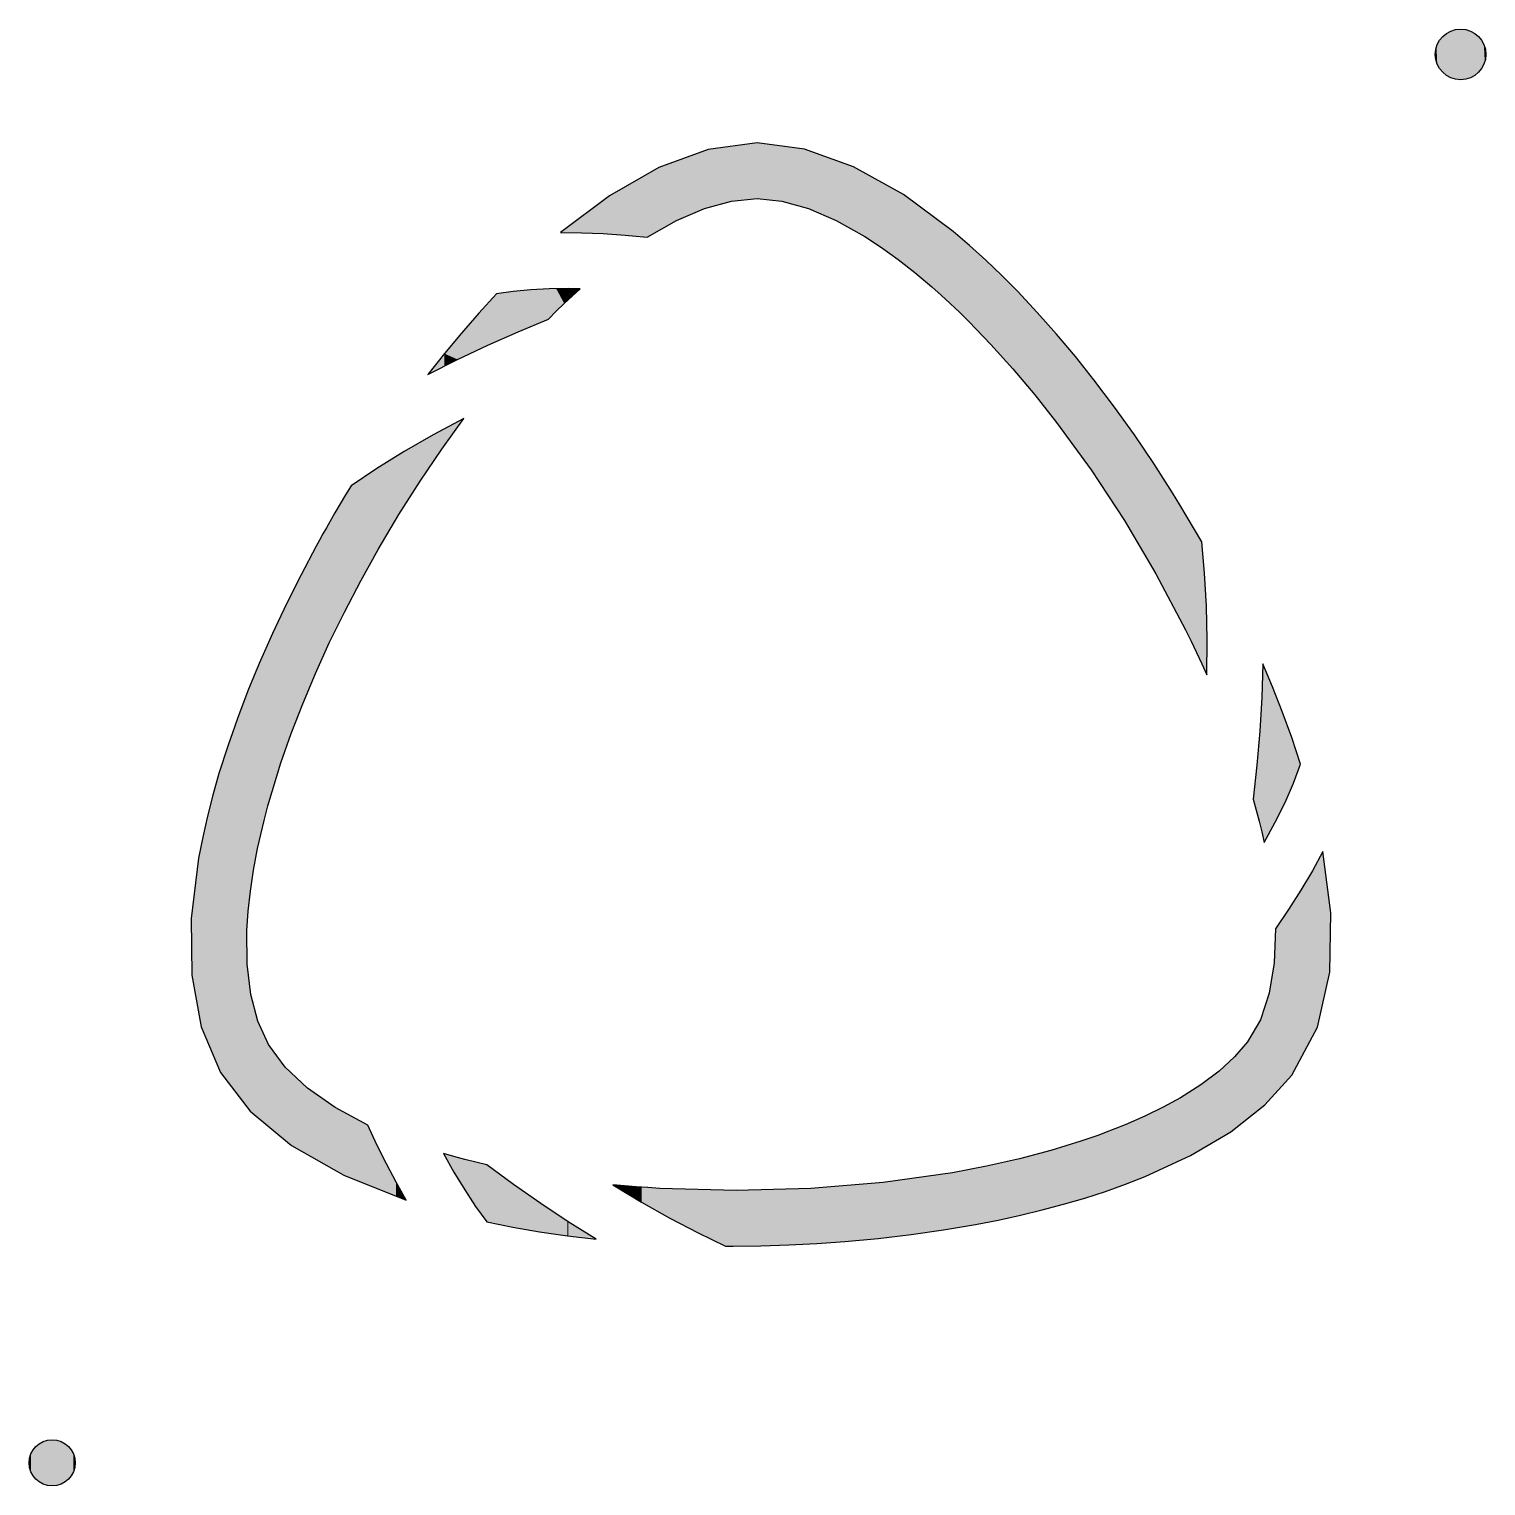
# Model space of a CAD drawing. Extents: x 0 to 45, y -45 to 0.
import ezdxf

# ---------------------------------------------------------------- set-up
doc = ezdxf.new("R2010")
doc.units = 0
doc.layers.add('LAYER_1', color=7, linetype='CONTINUOUS')

# ---------------------------------------------------------------- blocks, each defined once
blk = doc.blocks.new('*U1')
at = {"layer": 'LAYER_1', "color": 7}
for points in [[(38.11, -24.944), (38.077, -20.643), (38.11, -19.609)], [(38.11, -24.944), (38.11, -19.609), (38.15, -25.122)], [(38.15, -25.122), (38.11, -19.609), (38.15, -19.705)], [(38.15, -25.122), (38.15, -19.705), (38.41, -24.648)], [(38.41, -24.648), (38.15, -19.705), (38.41, -20.321)], [(38.076, -24.795), (38.015, -21.686), (38.076, -20.66)], [(38.077, -24.799), (38.076, -20.66), (38.077, -20.643)], [(38.076, -24.795), (38.076, -20.66), (38.077, -24.799)], [(38.077, -24.799), (38.077, -20.643), (38.11, -24.944)], [(38.41, -24.648), (38.41, -20.321), (38.492, -24.497)], [(38.492, -24.497), (38.41, -20.321), (38.492, -20.53)], [(38.492, -24.497), (38.492, -20.53), (38.71, -24.059)], [(38.71, -24.059), (38.492, -20.53), (38.71, -21.08)], [(38.71, -24.059), (38.71, -21.08), (38.796, -23.885)], [(38.796, -23.885), (38.71, -21.08), (38.796, -21.315)], [(38.796, -23.885), (38.796, -21.315), (39.002, -23.416)], [(39.002, -23.416), (38.796, -21.315), (39.002, -21.878)], [(37.994, -24.463), (37.926, -22.735), (37.994, -21.934)], [(38.015, -24.549), (37.994, -21.934), (38.015, -21.686)], [(37.994, -24.463), (37.994, -21.934), (38.015, -24.549)], [(38.015, -24.549), (38.015, -21.686), (38.076, -24.795)], [(39.002, -23.416), (39.002, -21.878), (39.058, -23.288)], [(39.058, -23.288), (39.002, -21.878), (39.058, -22.046)], [(39.058, -23.288), (39.058, -22.046), (39.279, -22.708)], [(37.906, -24.127), (37.81, -23.786), (37.906, -22.92)], [(37.926, -24.204), (37.906, -22.92), (37.926, -22.735)], [(37.906, -24.127), (37.906, -22.92), (37.926, -24.204)], [(37.926, -24.204), (37.926, -22.735), (37.994, -24.463)]]:
    blk.add_solid(points, dxfattribs=at)
blk = doc.blocks.new('*U2')
at = {"layer": 'LAYER_1', "color": 7}
for points in [[(13.123, -35.311), (12.799, -34.737), (13.123, -34.83)], [(13.123, -35.311), (13.123, -34.83), (13.123, -35.311)], [(13.123, -35.311), (13.123, -34.83), (13.123, -34.83)], [(13.123, -35.311), (13.123, -34.83), (13.455, -35.855)], [(13.455, -35.855), (13.123, -34.83), (13.455, -34.919)], [(13.455, -35.855), (13.455, -34.919), (13.455, -35.855)], [(13.455, -35.855), (13.455, -34.919), (13.455, -34.919)], [(13.455, -35.855), (13.455, -34.919), (13.793, -36.367)], [(13.793, -36.367), (13.455, -34.919), (13.793, -35.004)], [(13.793, -36.367), (13.793, -35.004), (13.794, -36.369)], [(13.794, -36.369), (13.793, -35.004), (13.794, -35.005)], [(13.794, -36.369), (13.794, -35.005), (14.137, -36.847)], [(14.137, -36.847), (13.794, -35.005), (14.137, -35.086)], [(14.137, -36.847), (14.137, -35.086), (14.14, -36.847)], [(14.14, -36.847), (14.137, -35.086), (14.14, -35.087)], [(14.14, -36.847), (14.14, -35.087), (14.939, -37.007)], [(14.939, -37.007), (14.14, -35.087), (14.939, -35.672)], [(14.939, -37.007), (14.939, -35.672), (14.965, -37.011)], [(14.965, -37.011), (14.939, -35.672), (14.965, -35.692)], [(14.965, -37.011), (14.965, -35.692), (15.769, -37.148)], [(15.769, -37.148), (14.965, -35.692), (15.769, -36.252)], [(15.769, -37.148), (15.769, -36.252), (15.805, -37.154)], [(15.805, -37.154), (15.769, -36.252), (15.805, -36.277)], [(15.805, -37.154), (15.805, -36.277), (16.627, -37.272)], [(16.627, -37.272), (15.805, -36.277), (16.627, -36.821)], [(16.627, -37.272), (16.627, -36.821), (16.655, -37.275)], [(16.655, -37.275), (16.627, -36.821), (16.655, -36.839)], [(16.655, -37.275), (16.655, -36.839), (17.512, -37.376)]]:
    blk.add_solid(points, dxfattribs=at)
blk = doc.blocks.new('*U3')
at = {"layer": 'LAYER_1', "color": 7}
for points in [[(22.489, -5.236), (21.7, -3.619), (22.489, -3.516)], [(22.489, -5.236), (22.489, -3.516), (23.255, -5.313)], [(23.255, -5.313), (22.489, -3.516), (23.255, -3.615)], [(20.867, -5.542), (19.996, -4.074), (20.867, -3.754)], [(20.976, -5.512), (20.867, -3.754), (20.976, -3.714)], [(20.867, -5.542), (20.867, -3.754), (20.976, -5.512)], [(21.7, -5.314), (20.976, -3.714), (21.7, -3.619)], [(20.976, -5.512), (20.976, -3.714), (21.7, -5.314)], [(21.7, -5.314), (21.7, -3.619), (22.489, -5.236)], [(23.255, -5.313), (23.255, -3.615), (23.956, -5.508)], [(23.956, -5.508), (23.255, -3.615), (23.956, -3.706)], [(23.956, -5.508), (23.956, -3.706), (24.071, -5.54)], [(24.071, -5.54), (23.956, -3.706), (24.071, -3.748)], [(24.071, -5.54), (24.071, -3.748), (24.929, -5.908)], [(24.929, -5.908), (24.071, -3.748), (24.929, -4.057)], [(19.094, -6.427), (18.411, -4.869), (19.094, -4.478)], [(19.448, -6.226), (19.094, -4.478), (19.448, -4.275)], [(19.094, -6.427), (19.094, -4.478), (19.448, -6.226)], [(19.996, -5.916), (19.448, -4.275), (19.996, -4.074)], [(19.448, -6.226), (19.448, -4.275), (19.996, -5.916)], [(19.996, -5.916), (19.996, -4.074), (20.867, -5.542)], [(24.929, -5.908), (24.929, -4.057), (25.468, -6.212)], [(25.468, -6.212), (24.929, -4.057), (25.468, -4.251)], [(25.468, -6.212), (25.468, -4.251), (25.82, -6.41)], [(25.82, -6.41), (25.468, -4.251), (25.82, -4.449)], [(25.82, -6.41), (25.82, -4.449), (26.328, -6.743)], [(26.328, -6.743), (25.82, -4.449), (26.328, -4.734)], [(18.411, -6.362), (17.923, -5.149), (18.411, -4.869)], [(18.411, -6.362), (18.411, -4.869), (19.094, -6.427)], [(26.328, -6.743), (26.328, -4.734), (26.843, -7.114)], [(26.843, -7.114), (26.328, -4.734), (26.843, -5.023)], [(17.737, -6.316), (17.072, -5.792), (17.737, -5.29)], [(17.923, -6.329), (17.737, -5.29), (17.923, -5.149)], [(17.737, -6.316), (17.737, -5.29), (17.923, -6.329)], [(17.923, -6.329), (17.923, -5.149), (18.411, -6.362)], [(26.843, -7.114), (26.843, -5.023), (27.005, -7.241)], [(27.005, -7.241), (26.843, -5.023), (27.005, -5.113)], [(27.005, -7.241), (27.005, -5.113), (27.364, -7.522)], [(27.364, -7.522), (27.005, -5.113), (27.364, -5.379)], [(27.364, -7.522), (27.364, -5.379), (27.889, -7.965)], [(27.889, -7.965), (27.364, -5.379), (27.889, -5.767)], [(17.072, -6.291), (16.419, -6.287), (17.072, -5.792)], [(17.072, -6.291), (17.072, -5.792), (17.737, -6.316)], [(27.889, -7.965), (27.889, -5.767), (28.172, -8.217)], [(28.172, -8.217), (27.889, -5.767), (28.172, -5.977)], [(28.172, -8.217), (28.172, -5.977), (28.456, -8.478)], [(28.456, -8.478), (28.172, -5.977), (28.456, -6.186)], [(28.456, -8.478), (28.456, -6.186), (28.546, -8.564)], [(28.546, -8.564), (28.456, -6.186), (28.546, -6.253)], [(28.546, -8.564), (28.546, -6.253), (28.74, -8.748)], [(28.74, -8.748), (28.546, -6.253), (28.74, -6.418)], [(28.74, -8.748), (28.74, -6.418), (29.024, -9.028)], [(29.024, -9.028), (28.74, -6.418), (29.024, -6.66)], [(29.024, -9.028), (29.024, -6.66), (29.05, -9.054)], [(29.05, -9.054), (29.024, -6.66), (29.05, -6.682)], [(29.05, -9.054), (29.05, -6.682), (29.551, -9.573)], [(29.551, -9.573), (29.05, -6.682), (29.551, -7.135)], [(29.551, -9.573), (29.551, -7.135), (29.709, -9.737)], [(29.709, -9.737), (29.551, -7.135), (29.709, -7.286)], [(29.709, -9.737), (29.709, -7.286), (30.049, -10.114)], [(30.049, -10.114), (29.709, -7.286), (30.049, -7.611)], [(30.049, -10.114), (30.049, -7.611), (30.391, -10.495)], [(30.391, -10.495), (30.049, -7.611), (30.391, -7.957)], [(30.391, -10.495), (30.391, -7.957), (30.543, -10.675)], [(30.543, -10.675), (30.391, -7.957), (30.543, -8.109)], [(30.543, -10.675), (30.543, -8.109), (31.069, -11.3)], [(31.069, -11.3), (30.543, -8.109), (31.069, -8.669)], [(31.069, -11.3), (31.069, -8.669), (31.144, -11.395)], [(31.144, -11.395), (31.069, -8.669), (31.144, -8.75)], [(31.144, -11.395), (31.144, -8.75), (31.738, -12.147)], [(31.738, -12.147), (31.144, -8.75), (31.738, -9.419)], [(31.738, -12.147), (31.738, -9.419), (31.738, -12.148)], [(31.738, -12.148), (31.738, -9.419), (31.738, -9.42)], [(31.738, -12.148), (31.738, -9.42), (32.321, -12.95)], [(32.321, -12.95), (31.738, -9.42), (32.321, -10.114)], [(32.321, -12.95), (32.321, -10.114), (32.806, -13.617)], [(32.806, -13.617), (32.321, -10.114), (32.806, -10.723)], [(32.806, -13.617), (32.806, -10.723), (32.894, -13.751)], [(32.894, -13.751), (32.806, -10.723), (32.894, -10.833)], [(32.894, -13.751), (32.894, -10.833), (33.528, -14.716)], [(33.528, -14.716), (32.894, -10.833), (33.528, -11.673)], [(33.528, -14.716), (33.528, -11.673), (33.834, -15.182)], [(33.834, -15.182), (33.528, -11.673), (33.834, -12.101)], [(33.834, -15.182), (33.834, -12.101), (34.145, -15.708)], [(34.145, -15.708), (33.834, -12.101), (34.145, -12.537)], [(34.145, -15.708), (34.145, -12.537), (34.742, -16.717)], [(34.742, -16.717), (34.145, -12.537), (34.742, -13.42)], [(34.742, -16.717), (34.742, -13.42), (34.81, -16.831)], [(34.81, -16.831), (34.742, -13.42), (34.81, -13.526)], [(34.81, -16.831), (34.81, -13.526), (35.318, -17.791)], [(35.318, -17.791), (34.81, -13.526), (35.318, -14.32)], [(35.318, -17.791), (35.318, -14.32), (35.55, -18.23)], [(35.55, -18.23), (35.318, -14.32), (35.55, -14.697)], [(35.55, -18.23), (35.55, -14.697), (35.721, -18.552)], [(35.721, -18.552), (35.55, -14.697), (35.721, -14.979)], [(35.721, -18.552), (35.721, -14.979), (35.778, -18.669)], [(35.778, -18.669), (35.721, -14.979), (35.778, -15.075)], [(35.778, -18.669), (35.778, -15.075), (35.894, -18.905)], [(35.894, -18.905), (35.778, -15.075), (35.894, -15.272)], [(35.894, -18.905), (35.894, -15.272), (36.002, -19.13)], [(36.002, -19.13), (35.894, -15.272), (36.002, -15.456)], [(36.002, -19.13), (36.002, -15.456), (36.062, -19.255)], [(36.062, -19.255), (36.002, -15.456), (36.062, -15.56)], [(36.062, -19.255), (36.062, -15.56), (36.222, -19.596)], [(36.222, -19.596), (36.062, -15.56), (36.222, -15.837)], [(36.222, -19.596), (36.222, -15.837), (36.225, -19.604)], [(36.225, -19.604), (36.222, -15.837), (36.225, -15.874)], [(36.225, -19.604), (36.225, -15.874), (36.313, -19.797)], [(36.313, -19.797), (36.225, -15.874), (36.313, -16.81)], [(36.313, -19.797), (36.313, -16.81), (36.371, -19.924)], [(36.371, -19.924), (36.313, -16.81), (36.371, -17.822)], [(36.371, -19.924), (36.371, -17.822), (36.382, -19.95)], [(36.382, -19.95), (36.371, -17.822), (36.382, -18.351)], [(36.382, -19.95), (36.382, -18.351), (36.394, -18.87)]]:
    blk.add_solid(points, dxfattribs=at)
blk = doc.blocks.new('*U4')
at = {"layer": 'LAYER_1', "color": 7}
for points in [[(39.968, -30.08), (39.802, -25.708), (39.968, -25.408)], [(39.968, -30.08), (39.968, -25.408), (40.179, -29.131)], [(40.179, -29.131), (39.968, -25.408), (40.179, -27.054)], [(39.641, -31.13), (39.286, -26.595), (39.641, -26)], [(39.802, -30.827), (39.641, -26), (39.802, -25.708)], [(39.641, -31.13), (39.641, -26), (39.802, -30.827)], [(39.802, -30.827), (39.802, -25.708), (39.968, -30.08)], [(39.286, -31.797), (39.009, -27.028), (39.286, -26.595)], [(39.286, -31.797), (39.286, -26.595), (39.641, -31.13)], [(38.905, -32.431), (38.498, -27.79), (38.905, -27.192)], [(39.009, -32.317), (38.905, -27.192), (39.009, -27.028)], [(38.905, -32.431), (38.905, -27.192), (39.009, -32.317)], [(39.009, -32.317), (39.009, -27.028), (39.286, -31.797)], [(40.179, -29.131), (40.179, -27.054), (40.21, -27.301)], [(38.498, -32.875), (38.465, -28.843), (38.498, -27.79)], [(38.498, -32.875), (38.498, -27.79), (38.905, -32.431)], [(38.465, -32.911), (38.311, -29.782), (38.465, -28.843)], [(38.465, -32.911), (38.465, -28.843), (38.498, -32.875)], [(38.311, -33.08), (38.171, -30.198), (38.311, -29.782)], [(38.311, -33.08), (38.311, -29.782), (38.465, -32.911)], [(38.035, -33.34), (37.635, -31.283), (38.035, -30.599)], [(38.171, -33.233), (38.035, -30.599), (38.171, -30.198)], [(38.035, -33.34), (38.035, -30.599), (38.171, -33.233)], [(38.171, -33.233), (38.171, -30.198), (38.311, -33.08)], [(37.635, -33.654), (37.238, -31.744), (37.635, -31.283)], [(37.635, -33.654), (37.635, -31.283), (38.035, -33.34)], [(37.119, -34.059), (36.757, -32.186), (37.119, -31.854)], [(37.238, -33.966), (37.119, -31.854), (37.238, -31.744)], [(37.119, -34.059), (37.119, -31.854), (37.238, -33.966)], [(37.238, -33.966), (37.238, -31.744), (37.635, -33.654)], [(36.757, -34.274), (36.197, -32.609), (36.757, -32.186)], [(36.757, -34.274), (36.757, -32.186), (37.119, -34.059)], [(35.878, -34.797), (35.564, -33.011), (35.878, -32.812)], [(36.197, -34.607), (35.878, -32.812), (36.197, -32.609)], [(35.878, -34.797), (35.878, -32.812), (36.197, -34.607)], [(36.197, -34.607), (36.197, -32.609), (36.757, -34.274)], [(35.564, -34.942), (35.034, -33.303), (35.564, -33.011)], [(35.564, -34.942), (35.564, -33.011), (35.878, -34.797)], [(34.466, -35.448), (33.871, -33.842), (34.466, -33.582)], [(34.472, -35.446), (34.466, -33.582), (34.472, -33.579)], [(34.466, -35.448), (34.466, -33.582), (34.472, -35.446)], [(35.034, -35.186), (34.472, -33.579), (35.034, -33.303)], [(34.472, -35.446), (34.472, -33.579), (35.034, -35.186)], [(35.034, -35.186), (35.034, -33.303), (35.564, -34.942)], [(33.041, -35.97), (32.859, -34.23), (33.041, -34.164)], [(33.221, -35.912), (33.041, -34.164), (33.221, -34.098)], [(33.041, -35.97), (33.041, -34.164), (33.221, -35.912)], [(33.25, -35.902), (33.221, -34.098), (33.25, -34.087)], [(33.221, -35.912), (33.221, -34.098), (33.25, -35.902)], [(33.861, -35.685), (33.25, -34.087), (33.861, -33.847)], [(33.25, -35.902), (33.25, -34.087), (33.861, -35.685)], [(33.871, -35.681), (33.861, -33.847), (33.871, -33.842)], [(33.861, -35.685), (33.861, -33.847), (33.871, -35.681)], [(33.871, -35.681), (33.871, -33.842), (34.466, -35.448)], [(31.563, -36.406), (31.293, -34.71), (31.563, -34.639)], [(31.952, -36.303), (31.563, -34.639), (31.952, -34.52)], [(31.563, -36.406), (31.563, -34.639), (31.952, -36.303)], [(32.487, -36.146), (31.952, -34.52), (32.487, -34.357)], [(31.952, -36.303), (31.952, -34.52), (32.487, -36.146)], [(32.61, -36.109), (32.487, -34.357), (32.61, -34.315)], [(32.487, -36.146), (32.487, -34.357), (32.61, -36.109)], [(32.674, -36.089), (32.61, -34.315), (32.674, -34.294)], [(32.61, -36.109), (32.61, -34.315), (32.674, -36.089)], [(32.859, -36.029), (32.674, -34.294), (32.859, -34.23)], [(32.674, -36.089), (32.674, -34.294), (32.859, -36.029)], [(32.859, -36.029), (32.859, -34.23), (33.041, -35.97)], [(29.935, -36.789), (29.575, -35.124), (29.935, -35.043)], [(30.591, -36.646), (29.935, -35.043), (30.591, -34.895)], [(29.935, -36.789), (29.935, -35.043), (30.591, -36.646)], [(30.62, -36.64), (30.591, -34.895), (30.62, -34.888)], [(30.591, -36.646), (30.591, -34.895), (30.62, -36.64)], [(31.293, -36.478), (30.62, -34.888), (31.293, -34.71)], [(30.62, -36.64), (30.62, -34.888), (31.293, -36.478)], [(31.293, -36.478), (31.293, -34.71), (31.563, -36.406)], [(27.243, -37.24), (26.386, -35.628), (27.243, -35.506)], [(28.248, -37.095), (27.243, -35.506), (28.248, -35.363)], [(27.243, -37.24), (27.243, -35.506), (28.248, -37.095)], [(28.519, -37.049), (28.248, -35.363), (28.519, -35.325)], [(28.248, -37.095), (28.248, -35.363), (28.519, -37.049)], [(29.238, -36.926), (28.519, -35.325), (29.238, -35.188)], [(28.519, -37.049), (28.519, -35.325), (29.238, -36.926)], [(29.575, -36.86), (29.238, -35.188), (29.575, -35.124)], [(29.238, -36.926), (29.238, -35.188), (29.575, -36.86)], [(29.575, -36.86), (29.575, -35.124), (29.935, -36.789)], [(18.393, -35.914), (18.036, -35.699), (18.393, -35.731)], [(18.393, -35.914), (18.393, -35.731), (18.753, -36.131)], [(18.753, -36.131), (18.393, -35.731), (18.753, -35.761)], [(18.753, -36.131), (18.753, -35.761), (18.92, -36.232)], [(18.92, -36.232), (18.753, -35.761), (18.92, -35.773)], [(18.92, -36.232), (18.92, -35.773), (19.117, -36.344)], [(19.117, -36.344), (18.92, -35.773), (19.117, -35.787)], [(19.117, -36.344), (19.117, -35.787), (19.485, -36.551)], [(19.485, -36.551), (19.117, -35.787), (19.485, -35.81)], [(19.485, -36.551), (19.485, -35.81), (19.796, -36.727)], [(19.796, -36.727), (19.485, -35.81), (19.796, -35.819)], [(19.796, -36.727), (19.796, -35.819), (20.663, -37.18)], [(20.663, -37.18), (19.796, -35.819), (20.663, -35.845)], [(20.663, -37.18), (20.663, -35.845), (21.515, -37.591)], [(21.515, -37.591), (20.663, -35.845), (21.515, -35.869)], [(21.515, -37.591), (21.515, -35.869), (21.573, -37.592)], [(21.573, -37.592), (21.515, -35.869), (21.573, -35.871)], [(21.573, -37.592), (21.573, -35.871), (21.629, -37.593)], [(21.629, -37.593), (21.573, -35.871), (21.629, -35.873)], [(21.629, -37.593), (21.629, -35.873), (21.686, -37.594)], [(21.686, -37.594), (21.629, -35.873), (21.686, -35.874)], [(21.686, -37.594), (21.686, -35.874), (21.744, -37.594)], [(21.744, -37.594), (21.686, -35.874), (21.744, -35.876)], [(21.744, -37.594), (21.744, -35.876), (21.84, -37.593)], [(21.84, -37.593), (21.744, -35.876), (21.84, -35.879)], [(22.604, -37.586), (21.84, -35.879), (22.604, -35.858)], [(21.84, -37.593), (21.84, -35.879), (22.604, -37.586)], [(23.468, -37.559), (22.604, -35.858), (23.468, -35.834)], [(22.604, -37.586), (22.604, -35.858), (23.468, -37.559)], [(24.15, -37.525), (23.468, -35.834), (24.15, -35.816)], [(23.468, -37.559), (23.468, -35.834), (24.15, -37.525)], [(24.335, -37.516), (24.15, -35.816), (24.335, -35.8)], [(24.15, -37.525), (24.15, -35.816), (24.335, -37.516)], [(25.202, -37.455), (24.335, -35.8), (25.202, -35.728)], [(24.335, -37.516), (24.335, -35.8), (25.202, -37.455)], [(26.226, -37.36), (25.202, -35.728), (26.226, -35.642)], [(25.202, -37.455), (25.202, -35.728), (26.226, -37.36)], [(26.386, -37.341), (26.226, -35.642), (26.386, -35.628)], [(26.226, -37.36), (26.226, -35.642), (26.386, -37.341)], [(26.386, -37.341), (26.386, -35.628), (27.243, -37.24)]]:
    blk.add_solid(points, dxfattribs=at)
blk = doc.blocks.new('*U5')
at = {"layer": 'LAYER_1', "color": 7}
for points in [[(15.102, -9.349), (14.953, -8.108), (15.102, -8.094)], [(15.495, -9.186), (15.102, -8.094), (15.495, -8.058)], [(15.102, -9.349), (15.102, -8.094), (15.495, -9.186)], [(16.039, -8.96), (15.495, -8.058), (16.039, -8.029)], [(15.495, -9.186), (15.495, -8.058), (16.039, -8.96)], [(16.061, -8.938), (16.039, -8.029), (16.061, -8.027)], [(16.039, -8.96), (16.039, -8.029), (16.061, -8.938)], [(16.285, -8.714), (16.061, -8.027), (16.285, -8.024)], [(16.061, -8.938), (16.061, -8.027), (16.285, -8.714)], [(16.53, -8.476), (16.285, -8.024), (16.53, -8.019)], [(16.285, -8.714), (16.285, -8.024), (16.53, -8.476)], [(16.648, -8.365), (16.53, -8.019), (16.648, -8.017)], [(16.53, -8.476), (16.53, -8.019), (16.648, -8.365)], [(16.648, -8.365), (16.648, -8.017), (16.74, -8.279)], [(16.74, -8.279), (16.648, -8.017), (16.74, -8.018)], [(16.74, -8.279), (16.74, -8.018), (16.775, -8.246)], [(16.775, -8.246), (16.74, -8.018), (16.775, -8.018)], [(16.775, -8.246), (16.775, -8.018), (16.833, -8.193)], [(16.833, -8.193), (16.775, -8.018), (16.833, -8.019)], [(16.833, -8.193), (16.833, -8.019), (16.926, -8.108)], [(16.926, -8.108), (16.833, -8.019), (16.926, -8.021)], [(16.926, -8.108), (16.926, -8.021), (17.02, -8.023)], [(14.167, -9.764), (13.887, -8.774), (14.167, -8.469)], [(14.434, -9.646), (14.167, -8.469), (14.434, -8.178)], [(14.167, -9.764), (14.167, -8.469), (14.434, -9.646)], [(14.953, -9.415), (14.434, -8.178), (14.953, -8.108)], [(14.434, -9.646), (14.434, -8.178), (14.953, -9.415)], [(14.953, -9.415), (14.953, -8.108), (15.102, -9.349)], [(13.887, -9.897), (13.352, -9.39), (13.887, -8.774)], [(13.887, -9.897), (13.887, -8.774), (14.167, -9.764)], [(13.352, -10.151), (13.237, -9.529), (13.352, -9.39)], [(13.352, -10.151), (13.352, -9.39), (13.887, -9.897)], [(13.237, -10.205), (12.829, -10.023), (13.237, -9.529)], [(13.237, -10.205), (13.237, -9.529), (13.352, -10.151)], [(12.829, -10.412), (12.32, -10.67), (12.829, -10.023)], [(12.829, -10.412), (12.829, -10.023), (13.237, -10.205)]]:
    blk.add_solid(points, dxfattribs=at)
blk = doc.blocks.new('*U6')
at = {"layer": 'LAYER_1', "color": 7}
for points in [[(12.744, -12.974), (12.744, -12.395), (13.424, -12.033)], [(12.483, -13.36), (12.075, -12.769), (12.483, -12.534)], [(12.744, -12.974), (12.483, -12.534), (12.744, -12.395)], [(12.483, -13.36), (12.483, -12.534), (12.744, -12.974)], [(11.588, -14.731), (11.42, -13.154), (11.588, -13.049)], [(11.648, -14.636), (11.588, -13.049), (11.648, -13.014)], [(11.588, -14.731), (11.588, -13.049), (11.648, -14.636)], [(12.075, -13.962), (11.648, -13.014), (12.075, -12.769)], [(11.648, -14.636), (11.648, -13.014), (12.075, -13.962)], [(12.075, -13.962), (12.075, -12.769), (12.483, -13.36)], [(11.035, -15.646), (10.78, -13.552), (11.035, -13.393)], [(11.337, -15.136), (11.035, -13.393), (11.337, -13.205)], [(11.035, -15.646), (11.035, -13.393), (11.337, -15.136)], [(11.42, -14.997), (11.337, -13.205), (11.42, -13.154)], [(11.337, -15.136), (11.337, -13.205), (11.42, -14.997)], [(11.42, -14.997), (11.42, -13.154), (11.588, -14.731)], [(10.242, -17.043), (9.948, -14.111), (10.242, -13.913)], [(10.459, -16.652), (10.242, -13.913), (10.459, -13.766)], [(10.242, -17.043), (10.242, -13.913), (10.459, -16.652)], [(10.742, -16.143), (10.459, -13.766), (10.742, -13.576)], [(10.459, -16.652), (10.459, -13.766), (10.742, -16.143)], [(10.78, -16.074), (10.742, -13.575), (10.78, -13.552)], [(10.742, -16.143), (10.742, -13.576), (10.742, -13.575)], [(10.742, -16.143), (10.742, -13.575), (10.78, -16.074)], [(10.742, -16.143), (10.742, -13.576), (10.742, -16.143)], [(10.78, -16.074), (10.78, -13.552), (11.035, -15.646)], [(9.778, -17.932), (9.739, -14.454), (9.778, -14.39)], [(9.948, -17.606), (9.778, -14.39), (9.948, -14.111)], [(9.778, -17.932), (9.778, -14.39), (9.948, -17.606)], [(9.948, -17.606), (9.948, -14.111), (10.242, -17.043)], [(9.611, -18.269), (9.45, -14.94), (9.611, -14.667)], [(9.722, -18.042), (9.611, -14.667), (9.722, -14.483)], [(9.611, -18.269), (9.611, -14.667), (9.722, -18.042)], [(9.739, -18.006), (9.722, -14.483), (9.739, -14.454)], [(9.722, -18.042), (9.722, -14.483), (9.739, -18.006)], [(9.739, -18.006), (9.739, -14.454), (9.778, -17.932)], [(9.273, -18.961), (9.182, -15.406), (9.273, -15.245)], [(9.288, -18.93), (9.273, -15.245), (9.288, -15.219)], [(9.273, -18.961), (9.273, -15.245), (9.288, -18.93)], [(9.448, -18.604), (9.288, -15.219), (9.448, -14.944)], [(9.288, -18.93), (9.288, -15.219), (9.448, -18.604)], [(9.45, -18.599), (9.448, -14.944), (9.45, -14.94)], [(9.448, -18.604), (9.448, -14.944), (9.45, -18.599)], [(9.45, -18.599), (9.45, -14.94), (9.611, -18.269)], [(9.076, -19.395), (8.971, -15.784), (9.076, -15.594)], [(9.182, -19.162), (9.076, -15.594), (9.182, -15.406)], [(9.076, -19.395), (9.076, -15.594), (9.182, -19.162)], [(9.182, -19.162), (9.182, -15.406), (9.273, -18.961)], [(8.845, -19.905), (8.597, -16.48), (8.845, -16.015)], [(8.866, -19.857), (8.845, -16.015), (8.866, -15.975)], [(8.845, -19.905), (8.845, -16.015), (8.866, -19.857)], [(8.971, -19.627), (8.866, -15.975), (8.971, -15.784)], [(8.866, -19.857), (8.866, -15.975), (8.971, -19.627)], [(8.971, -19.627), (8.971, -15.784), (9.076, -19.395)], [(8.597, -20.493), (8.45, -16.756), (8.597, -16.48)], [(8.597, -20.493), (8.597, -16.48), (8.845, -19.905)], [(8.399, -20.975), (8.109, -17.43), (8.399, -16.853)], [(8.45, -20.842), (8.399, -16.853), (8.45, -16.756)], [(8.399, -20.975), (8.399, -16.853), (8.45, -20.842)], [(8.45, -20.842), (8.45, -16.756), (8.597, -20.493)], [(8.095, -21.763), (7.948, -17.752), (8.095, -17.459)], [(8.109, -21.725), (8.095, -17.459), (8.109, -17.43)], [(8.095, -21.763), (8.095, -17.459), (8.109, -21.725)], [(8.109, -21.725), (8.109, -17.43), (8.399, -20.975)], [(7.91, -22.29), (7.779, -18.11), (7.91, -17.831)], [(7.948, -22.183), (7.91, -17.831), (7.948, -17.752)], [(7.91, -22.29), (7.91, -17.831), (7.948, -22.183)], [(7.948, -22.183), (7.948, -17.752), (8.095, -21.763)], [(7.779, -22.665), (7.516, -18.667), (7.779, -18.11)], [(7.779, -22.665), (7.779, -18.11), (7.91, -22.29)], [(7.503, -23.547), (7.398, -18.935), (7.503, -18.696)], [(7.516, -23.505), (7.503, -18.696), (7.516, -18.667)], [(7.503, -23.547), (7.503, -18.696), (7.516, -23.505)], [(7.516, -23.505), (7.516, -18.667), (7.779, -22.665)], [(7.258, -24.442), (7.153, -19.488), (7.258, -19.25)], [(7.375, -23.998), (7.258, -19.25), (7.375, -18.986)], [(7.258, -24.442), (7.258, -19.25), (7.375, -23.998)], [(7.398, -23.917), (7.375, -18.986), (7.398, -18.935)], [(7.375, -23.998), (7.375, -18.986), (7.398, -23.917)], [(7.398, -23.917), (7.398, -18.935), (7.503, -23.547)], [(7.059, -25.309), (6.932, -20.019), (7.059, -19.71)], [(7.069, -25.262), (7.059, -19.71), (7.069, -19.685)], [(7.059, -25.309), (7.059, -19.71), (7.069, -25.262)], [(7.106, -25.093), (7.069, -19.685), (7.106, -19.595)], [(7.069, -25.262), (7.069, -19.685), (7.106, -25.093)], [(7.153, -24.879), (7.106, -19.595), (7.153, -19.488)], [(7.106, -25.093), (7.106, -19.595), (7.153, -24.879)], [(7.153, -24.879), (7.153, -19.488), (7.258, -24.442)], [(6.849, -26.521), (6.834, -20.258), (6.849, -20.22)], [(6.932, -25.977), (6.849, -20.22), (6.932, -20.019)], [(6.849, -26.521), (6.849, -20.22), (6.932, -25.977)], [(6.932, -25.977), (6.932, -20.019), (7.059, -25.309)], [(6.727, -33.289), (6.433, -21.295), (6.727, -20.524)], [(6.736, -27.706), (6.727, -20.524), (6.736, -20.5)], [(6.727, -27.848), (6.727, -20.524), (6.736, -27.706)], [(6.758, -27.365), (6.736, -20.5), (6.758, -20.443)], [(6.736, -27.706), (6.736, -20.5), (6.758, -27.365)], [(6.765, -27.249), (6.758, -20.443), (6.765, -20.425)], [(6.758, -27.365), (6.758, -20.443), (6.765, -27.249)], [(6.833, -26.633), (6.765, -20.425), (6.833, -20.26)], [(6.765, -27.249), (6.765, -20.425), (6.833, -26.633)], [(6.834, -26.625), (6.833, -20.26), (6.834, -20.258)], [(6.833, -26.633), (6.833, -20.26), (6.834, -26.625)], [(6.834, -26.625), (6.834, -20.258), (6.849, -26.521)], [(6.433, -32.908), (6.135, -22.148), (6.433, -21.295)], [(6.433, -32.908), (6.433, -21.295), (6.727, -33.289)], [(6.135, -32.522), (5.913, -22.849), (6.135, -22.148)], [(6.135, -32.522), (6.135, -22.148), (6.433, -32.908)], [(5.913, -32.234), (5.865, -22.999), (5.913, -22.849)], [(5.913, -32.234), (5.913, -22.849), (6.135, -32.522)], [(5.865, -32.122), (5.677, -23.659), (5.865, -22.999)], [(5.865, -32.122), (5.865, -22.999), (5.913, -32.234)], [(5.677, -31.677), (5.509, -24.314), (5.677, -23.659)], [(5.677, -31.677), (5.677, -23.659), (5.865, -32.122)], [(5.509, -31.28), (5.362, -24.964), (5.509, -24.314)], [(5.509, -31.28), (5.509, -24.314), (5.677, -31.677)], [(5.362, -30.934), (5.316, -25.202), (5.362, -24.964)], [(5.362, -30.934), (5.362, -24.964), (5.509, -31.28)], [(5.237, -30.393), (5.025, -27.346), (5.237, -25.606)], [(5.316, -30.825), (5.237, -25.606), (5.316, -25.202)], [(5.237, -30.393), (5.237, -25.606), (5.316, -30.825)], [(5.316, -30.825), (5.316, -25.202), (5.362, -30.934)], [(5.025, -29.225), (5.01, -27.473), (5.025, -27.346)], [(5.025, -29.225), (5.025, -27.346), (5.237, -30.393)], [(6.727, -33.289), (6.727, -27.848), (6.736, -33.301)], [(6.736, -33.301), (6.727, -27.848), (6.736, -28.882)], [(6.736, -33.301), (6.736, -28.882), (6.758, -33.329)], [(6.758, -33.329), (6.736, -28.882), (6.758, -29.062)], [(6.758, -33.329), (6.758, -29.062), (6.765, -33.338)], [(6.765, -33.338), (6.758, -29.062), (6.765, -29.124)], [(6.765, -33.338), (6.765, -29.124), (6.833, -33.426)], [(6.833, -33.426), (6.765, -29.124), (6.833, -29.682)], [(6.833, -33.426), (6.833, -29.682), (6.834, -33.427)], [(6.834, -33.427), (6.833, -29.682), (6.834, -29.69)], [(6.834, -33.427), (6.834, -29.69), (6.849, -33.44)], [(6.849, -33.44), (6.834, -29.69), (6.849, -29.819)], [(6.849, -33.44), (6.849, -29.819), (6.932, -33.508)], [(6.932, -33.508), (6.849, -29.819), (6.932, -30.131)], [(6.932, -33.508), (6.932, -30.131), (7.059, -33.614)], [(7.059, -33.614), (6.932, -30.131), (7.059, -30.611)], [(7.059, -33.614), (7.059, -30.611), (7.069, -33.622)], [(7.069, -33.622), (7.059, -30.611), (7.069, -30.65)], [(7.069, -33.622), (7.069, -30.65), (7.106, -33.653)], [(7.106, -33.653), (7.069, -30.65), (7.106, -30.731)], [(7.106, -33.653), (7.106, -30.731), (7.153, -33.692)], [(7.153, -33.692), (7.106, -30.731), (7.153, -30.833)], [(7.153, -33.692), (7.153, -30.833), (7.258, -33.779)], [(7.258, -33.779), (7.153, -30.833), (7.258, -31.062)], [(7.258, -33.779), (7.258, -31.062), (7.375, -33.876)], [(7.375, -33.876), (7.258, -31.062), (7.375, -31.316)], [(7.375, -33.876), (7.375, -31.316), (7.398, -33.895)], [(7.398, -33.895), (7.375, -31.316), (7.398, -31.366)], [(7.398, -33.895), (7.398, -31.366), (7.503, -33.982)], [(7.503, -33.982), (7.398, -31.366), (7.503, -31.509)], [(7.503, -33.982), (7.503, -31.509), (7.516, -33.993)], [(7.516, -33.993), (7.503, -31.509), (7.516, -31.527)], [(7.516, -33.993), (7.516, -31.527), (7.779, -34.211)], [(7.779, -34.211), (7.516, -31.527), (7.779, -31.885)], [(7.779, -34.211), (7.779, -31.885), (7.91, -34.32)], [(7.91, -34.32), (7.779, -31.885), (7.91, -32.064)], [(7.91, -34.32), (7.91, -32.064), (7.948, -34.351)], [(7.948, -34.351), (7.91, -32.064), (7.948, -32.1)], [(7.948, -34.351), (7.948, -32.1), (8.095, -34.473)], [(8.095, -34.473), (7.948, -32.1), (8.095, -32.239)], [(8.095, -34.473), (8.095, -32.239), (8.109, -34.485)], [(8.109, -34.485), (8.095, -32.239), (8.109, -32.253)], [(8.109, -34.485), (8.109, -32.253), (8.399, -34.65)], [(8.399, -34.65), (8.109, -32.253), (8.399, -32.527)], [(8.399, -34.65), (8.399, -32.527), (8.45, -34.68)], [(8.45, -34.68), (8.399, -32.527), (8.45, -32.576)], [(8.45, -34.68), (8.45, -32.576), (8.597, -34.763)], [(8.597, -34.763), (8.45, -32.576), (8.597, -32.715)], [(8.597, -34.763), (8.597, -32.715), (8.845, -34.904)], [(8.845, -34.904), (8.597, -32.715), (8.845, -32.889)], [(8.845, -34.904), (8.845, -32.889), (8.866, -34.917)], [(8.866, -34.917), (8.845, -32.889), (8.866, -32.904)], [(8.866, -34.917), (8.866, -32.904), (8.971, -34.976)], [(8.971, -34.976), (8.866, -32.904), (8.971, -32.977)], [(8.971, -34.976), (8.971, -32.977), (9.076, -35.036)], [(9.076, -35.036), (8.971, -32.977), (9.076, -33.051)], [(9.076, -35.036), (9.076, -33.051), (9.182, -35.097)], [(9.182, -35.097), (9.076, -33.051), (9.182, -33.126)], [(9.182, -35.097), (9.182, -33.126), (9.273, -35.149)], [(9.273, -35.149), (9.182, -33.126), (9.273, -33.19)], [(9.273, -35.149), (9.273, -33.19), (9.288, -35.157)], [(9.288, -35.157), (9.273, -33.19), (9.288, -33.2)], [(9.288, -35.157), (9.288, -33.2), (9.448, -35.248)], [(9.448, -35.248), (9.288, -33.2), (9.448, -33.312)], [(9.448, -35.248), (9.448, -33.312), (9.45, -35.249)], [(9.45, -35.249), (9.448, -33.312), (9.45, -33.314)], [(9.45, -35.249), (9.45, -33.314), (9.611, -35.341)], [(9.611, -35.341), (9.45, -33.314), (9.611, -33.401)], [(9.611, -35.341), (9.611, -33.401), (9.722, -35.404)], [(9.722, -35.404), (9.611, -33.401), (9.722, -33.46)], [(9.722, -35.404), (9.722, -33.46), (9.739, -35.411)], [(9.739, -35.411), (9.722, -33.46), (9.739, -33.47)], [(9.739, -35.411), (9.739, -33.47), (9.778, -35.427)], [(9.778, -35.427), (9.739, -33.47), (9.778, -33.491)], [(9.778, -35.427), (9.778, -33.491), (9.948, -35.495)], [(9.948, -35.495), (9.778, -33.491), (9.948, -33.582)], [(9.948, -35.495), (9.948, -33.582), (10.242, -35.612)], [(10.242, -35.612), (9.948, -33.582), (10.242, -33.741)], [(10.242, -35.612), (10.242, -33.741), (10.459, -35.699)], [(10.459, -35.699), (10.242, -33.741), (10.459, -33.858)], [(10.459, -35.699), (10.459, -33.858), (10.742, -35.812)], [(10.742, -35.812), (10.459, -33.858), (10.742, -34.464)], [(10.742, -35.812), (10.742, -34.464), (10.742, -35.812)], [(10.742, -35.812), (10.742, -34.464), (10.742, -34.465)], [(10.742, -35.812), (10.742, -34.465), (10.78, -35.828)], [(10.78, -35.828), (10.742, -34.465), (10.78, -34.541)], [(10.78, -35.828), (10.78, -34.541), (11.035, -35.929)], [(11.035, -35.929), (10.78, -34.541), (11.035, -35.053)], [(11.035, -35.929), (11.035, -35.053), (11.337, -36.05)], [(11.337, -36.05), (11.035, -35.053), (11.337, -35.623)], [(11.337, -36.05), (11.337, -35.623), (11.42, -36.083)], [(11.42, -36.083), (11.337, -35.623), (11.42, -35.77)], [(11.42, -36.083), (11.42, -35.77), (11.588, -36.15)], [(11.588, -36.15), (11.42, -35.77), (11.588, -36.068)], [(11.588, -36.15), (11.588, -36.068), (11.648, -36.175)]]:
    blk.add_solid(points, dxfattribs=at)
blk = doc.blocks.new('*U7')
at = {"layer": 'LAYER_1', "color": 14}
for points in [[(0.435, -44.944), (0.372, -43.663), (0.435, -43.633)], [(0.5, -44.968), (0.435, -43.633), (0.5, -43.609)], [(0.435, -44.944), (0.435, -43.633), (0.5, -44.968)], [(0.568, -44.986), (0.5, -43.609), (0.568, -43.591)], [(0.5, -44.968), (0.5, -43.609), (0.568, -44.986)], [(0.639, -44.996), (0.568, -43.591), (0.639, -43.581)], [(0.568, -44.986), (0.568, -43.591), (0.639, -44.996)], [(0.712, -45), (0.639, -43.581), (0.712, -43.577)], [(0.639, -44.996), (0.639, -43.581), (0.712, -45)], [(0.712, -45), (0.712, -43.577), (0.784, -44.996)], [(0.784, -44.996), (0.712, -43.577), (0.784, -43.581)], [(0.784, -44.996), (0.784, -43.581), (0.855, -44.986)], [(0.855, -44.986), (0.784, -43.581), (0.855, -43.591)], [(0.855, -44.986), (0.855, -43.591), (0.923, -44.968)], [(0.923, -44.968), (0.855, -43.591), (0.923, -43.609)], [(0.923, -44.968), (0.923, -43.609), (0.989, -44.944)], [(0.989, -44.944), (0.923, -43.609), (0.989, -43.633)], [(0.989, -44.944), (0.989, -43.633), (1.051, -44.914)], [(1.051, -44.914), (0.989, -43.633), (1.051, -43.663)], [(0.032, -44.5), (0.014, -44.145), (0.032, -44.077)], [(0.056, -44.565), (0.032, -44.077), (0.056, -44.011)], [(0.032, -44.5), (0.032, -44.077), (0.056, -44.565)], [(0.086, -44.628), (0.056, -44.011), (0.086, -43.949)], [(0.056, -44.565), (0.056, -44.011), (0.086, -44.628)], [(0.122, -44.686), (0.086, -43.949), (0.122, -43.891)], [(0.086, -44.628), (0.086, -43.949), (0.122, -44.686)], [(0.162, -44.741), (0.122, -43.891), (0.162, -43.836)], [(0.122, -44.686), (0.122, -43.891), (0.162, -44.741)], [(0.208, -44.792), (0.162, -43.836), (0.208, -43.785)], [(0.162, -44.741), (0.162, -43.836), (0.208, -44.792)], [(0.259, -44.838), (0.208, -43.785), (0.259, -43.739)], [(0.208, -44.792), (0.208, -43.785), (0.259, -44.838)], [(0.314, -44.878), (0.259, -43.739), (0.314, -43.698)], [(0.259, -44.838), (0.259, -43.739), (0.314, -44.878)], [(0.372, -44.914), (0.314, -43.698), (0.372, -43.663)], [(0.314, -44.878), (0.314, -43.698), (0.372, -44.914)], [(0.372, -44.914), (0.372, -43.663), (0.435, -44.944)], [(1.051, -44.914), (1.051, -43.663), (1.109, -44.878)], [(1.109, -44.878), (1.051, -43.663), (1.109, -43.698)], [(1.109, -44.878), (1.109, -43.698), (1.164, -44.838)], [(1.164, -44.838), (1.109, -43.698), (1.164, -43.739)], [(1.164, -44.838), (1.164, -43.739), (1.215, -44.792)], [(1.215, -44.792), (1.164, -43.739), (1.215, -43.785)], [(1.215, -44.792), (1.215, -43.785), (1.261, -44.741)], [(1.261, -44.741), (1.215, -43.785), (1.261, -43.836)], [(1.261, -44.741), (1.261, -43.836), (1.302, -44.686)], [(1.302, -44.686), (1.261, -43.836), (1.302, -43.891)], [(1.302, -44.686), (1.302, -43.891), (1.337, -44.628)], [(1.337, -44.628), (1.302, -43.891), (1.337, -43.949)], [(1.337, -44.628), (1.337, -43.949), (1.367, -44.565)], [(1.367, -44.565), (1.337, -43.949), (1.367, -44.011)], [(1.367, -44.565), (1.367, -44.011), (1.391, -44.5)], [(1.391, -44.5), (1.367, -44.011), (1.391, -44.077)], [(1.391, -44.5), (1.391, -44.077), (1.409, -44.432)], [(1.409, -44.432), (1.391, -44.077), (1.409, -44.145)], [(0.004, -44.361), (0, -44.288), (0.004, -44.216)], [(0.014, -44.432), (0.004, -44.216), (0.014, -44.145)], [(0.004, -44.361), (0.004, -44.216), (0.014, -44.432)], [(0.014, -44.432), (0.014, -44.145), (0.032, -44.5)], [(1.409, -44.432), (1.409, -44.145), (1.419, -44.361)], [(1.419, -44.361), (1.409, -44.145), (1.419, -44.216)], [(1.419, -44.361), (1.419, -44.216), (1.423, -44.288)]]:
    blk.add_solid(points, dxfattribs=at)
blk = doc.blocks.new('*U8')
at = {"layer": 'LAYER_1', "color": 14}
for points in [[(44.219, -1.561), (44.14, -0.004), (44.219, 0)], [(44.219, -1.561), (44.219, 0), (44.299, -1.557)], [(44.299, -1.557), (44.219, 0), (44.299, -0.004)], [(43.533, -1.153), (43.5, -0.477), (43.533, -0.409)], [(43.572, -1.217), (43.533, -0.409), (43.572, -0.344)], [(43.533, -1.153), (43.533, -0.409), (43.572, -1.217)], [(43.617, -1.277), (43.572, -0.344), (43.617, -0.284)], [(43.572, -1.217), (43.572, -0.344), (43.617, -1.277)], [(43.667, -1.333), (43.617, -0.284), (43.667, -0.229)], [(43.617, -1.277), (43.617, -0.284), (43.667, -1.333)], [(43.723, -1.383), (43.667, -0.229), (43.723, -0.178)], [(43.667, -1.333), (43.667, -0.229), (43.723, -1.383)], [(43.783, -1.428), (43.723, -0.178), (43.783, -0.133)], [(43.723, -1.383), (43.723, -0.178), (43.783, -1.428)], [(43.847, -1.467), (43.783, -0.133), (43.847, -0.094)], [(43.783, -1.428), (43.783, -0.133), (43.847, -1.467)], [(43.916, -1.5), (43.847, -0.094), (43.916, -0.061)], [(43.847, -1.467), (43.847, -0.094), (43.916, -1.5)], [(43.987, -1.526), (43.916, -0.061), (43.987, -0.035)], [(43.916, -1.5), (43.916, -0.061), (43.987, -1.526)], [(44.062, -1.545), (43.987, -0.035), (44.062, -0.016)], [(43.987, -1.526), (43.987, -0.035), (44.062, -1.545)], [(44.14, -1.557), (44.062, -0.016), (44.14, -0.004)], [(44.062, -1.545), (44.062, -0.016), (44.14, -1.557)], [(44.14, -1.557), (44.14, -0.004), (44.219, -1.561)], [(44.299, -1.557), (44.299, -0.004), (44.377, -1.545)], [(44.377, -1.545), (44.299, -0.004), (44.377, -0.016)], [(44.377, -1.545), (44.377, -0.016), (44.452, -1.526)], [(44.452, -1.526), (44.377, -0.016), (44.452, -0.035)], [(44.452, -1.526), (44.452, -0.035), (44.523, -1.5)], [(44.523, -1.5), (44.452, -0.035), (44.523, -0.061)], [(44.523, -1.5), (44.523, -0.061), (44.591, -1.467)], [(44.591, -1.467), (44.523, -0.061), (44.591, -0.094)], [(44.591, -1.467), (44.591, -0.094), (44.656, -1.428)], [(44.656, -1.428), (44.591, -0.094), (44.656, -0.133)], [(44.656, -1.428), (44.656, -0.133), (44.716, -1.383)], [(44.716, -1.383), (44.656, -0.133), (44.716, -0.178)], [(44.716, -1.383), (44.716, -0.178), (44.771, -1.333)], [(44.771, -1.333), (44.716, -0.178), (44.771, -0.229)], [(44.771, -1.333), (44.771, -0.229), (44.822, -1.277)], [(44.822, -1.277), (44.771, -0.229), (44.822, -0.284)], [(44.822, -1.277), (44.822, -0.284), (44.867, -1.217)], [(44.867, -1.217), (44.822, -0.284), (44.867, -0.344)], [(44.867, -1.217), (44.867, -0.344), (44.906, -1.153)], [(44.906, -1.153), (44.867, -0.344), (44.906, -0.409)], [(44.906, -1.153), (44.906, -0.409), (44.939, -1.084)], [(44.939, -1.084), (44.906, -0.409), (44.939, -0.477)], [(43.443, -0.86), (43.439, -0.781), (43.443, -0.701)], [(43.455, -0.938), (43.443, -0.701), (43.455, -0.623)], [(43.443, -0.86), (43.443, -0.701), (43.455, -0.938)], [(43.474, -1.013), (43.455, -0.623), (43.474, -0.548)], [(43.455, -0.938), (43.455, -0.623), (43.474, -1.013)], [(43.5, -1.084), (43.474, -0.548), (43.5, -0.477)], [(43.474, -1.013), (43.474, -0.548), (43.5, -1.084)], [(43.5, -1.084), (43.5, -0.477), (43.533, -1.153)], [(44.939, -1.084), (44.939, -0.477), (44.965, -1.013)], [(44.965, -1.013), (44.939, -0.477), (44.965, -0.548)], [(44.965, -1.013), (44.965, -0.548), (44.984, -0.938)], [(44.984, -0.938), (44.965, -0.548), (44.984, -0.623)], [(44.984, -0.938), (44.984, -0.623), (44.996, -0.86)], [(44.996, -0.86), (44.984, -0.623), (44.996, -0.701)], [(44.996, -0.86), (44.996, -0.701), (45, -0.781)]]:
    blk.add_solid(points, dxfattribs=at)

msp = doc.modelspace()

# ---------------------------------------------------------------- linework, layer by layer
at = {"layer": 'LAYER_1'}
for points in [[(22.489, -5.236), (23.255, -5.313), (24.071, -5.54), (24.929, -5.908), (25.82, -6.41), (26.328, -6.743), (26.843, -7.114), (27.364, -7.522), (27.889, -7.965), (28.172, -8.217), (28.456, -8.478), (28.74, -8.748), (29.024, -9.028), (29.709, -9.737), (30.391, -10.495), (31.069, -11.3), (31.738, -12.148), (32.806, -13.617), (33.834, -15.182), (34.81, -16.831), (35.721, -18.552), (35.894, -18.905), (36.062, -19.255), (36.225, -19.604), (36.382, -19.95), (36.394, -18.87), (36.371, -17.822), (36.313, -16.81), (36.222, -15.837), (36.002, -15.456), (35.778, -15.075), (35.55, -14.697), (35.318, -14.32), (34.742, -13.42), (34.145, -12.537), (33.528, -11.673), (32.894, -10.833), (32.321, -10.114), (31.738, -9.419), (31.144, -8.75), (30.543, -8.109), (30.049, -7.611), (29.551, -7.135), (29.05, -6.682), (28.546, -6.253), (27.005, -5.113), (25.468, -4.251), (23.956, -3.706), (22.489, -3.516), (20.976, -3.714), (19.448, -4.275), (17.923, -5.149), (16.419, -6.287), (17.072, -6.291), (17.737, -6.316), (18.411, -6.362), (19.094, -6.427), (19.996, -5.916), (20.867, -5.542), (21.7, -5.314), (22.489, -5.236), (22.489, -5.236)], [(17.02, -8.023), (16.926, -8.021), (16.833, -8.019), (16.74, -8.018), (16.648, -8.017), (16.061, -8.027), (15.495, -8.058), (14.953, -8.108), (14.434, -8.178), (13.887, -8.774), (13.352, -9.39), (12.829, -10.023), (12.32, -10.67), (13.237, -10.205), (14.167, -9.764), (15.102, -9.349), (16.039, -8.96), (16.285, -8.714), (16.53, -8.476), (16.775, -8.246), (17.02, -8.023), (17.02, -8.023)], [(7.398, -31.366), (7.069, -30.65), (6.849, -29.819), (6.736, -28.882), (6.727, -27.848), (6.765, -27.249), (6.834, -26.625), (6.932, -25.977), (7.059, -25.309), (7.153, -24.879), (7.258, -24.442), (7.375, -23.998), (7.503, -23.547), (7.779, -22.665), (8.095, -21.763), (8.45, -20.842), (8.845, -19.905), (9.273, -18.961), (9.739, -18.006), (10.242, -17.043), (10.78, -16.074), (11.42, -14.997), (12.075, -13.962), (12.744, -12.974), (13.424, -12.033), (12.483, -12.534), (11.588, -13.049), (10.742, -13.575), (9.948, -14.111), (9.778, -14.39), (9.611, -14.667), (9.448, -14.944), (9.288, -15.219), (9.182, -15.406), (9.076, -15.594), (8.971, -15.784), (8.866, -15.975), (8.399, -16.853), (7.948, -17.752), (7.516, -18.667), (7.106, -19.595), (6.758, -20.443), (6.433, -21.295), (6.135, -22.148), (5.865, -22.999), (5.677, -23.659), (5.509, -24.314), (5.362, -24.964), (5.237, -25.606), (5.01, -27.473), (5.025, -29.225), (5.316, -30.825), (5.913, -32.234), (6.833, -33.426), (8.109, -34.485), (9.722, -35.404), (11.648, -36.175), (11.337, -35.623), (11.035, -35.053), (10.742, -34.464), (10.459, -33.858), (9.45, -33.314), (8.597, -32.715), (7.91, -32.064), (7.398, -31.366), (7.398, -31.366)], [(39.279, -22.708), (39.002, -21.878), (38.71, -21.08), (38.41, -20.321), (38.11, -19.609), (38.077, -20.643), (38.015, -21.686), (37.926, -22.735), (37.81, -23.786), (37.906, -24.127), (37.994, -24.463), (38.076, -24.795), (38.15, -25.122), (38.492, -24.497), (38.796, -23.885), (39.058, -23.288), (39.279, -22.708), (39.279, -22.708)], [(39.968, -25.408), (39.641, -26), (39.286, -26.595), (38.905, -27.192), (38.498, -27.79), (38.465, -28.843), (38.311, -29.782), (38.035, -30.599), (37.635, -31.283), (37.238, -31.744), (36.757, -32.186), (36.197, -32.609), (35.564, -33.011), (35.034, -33.303), (34.466, -33.582), (33.861, -33.847), (33.221, -34.098), (33.041, -34.164), (32.859, -34.23), (32.674, -34.294), (32.487, -34.357), (31.563, -34.639), (30.591, -34.895), (29.575, -35.124), (28.519, -35.325), (26.386, -35.628), (24.15, -35.816), (21.84, -35.879), (19.485, -35.81), (19.117, -35.787), (18.753, -35.761), (18.393, -35.731), (18.036, -35.699), (18.92, -36.232), (19.796, -36.727), (20.663, -37.18), (21.515, -37.591), (21.573, -37.592), (21.629, -37.593), (21.686, -37.594), (21.744, -37.594), (22.604, -37.586), (23.468, -37.559), (24.335, -37.516), (25.202, -37.455), (26.226, -37.36), (27.243, -37.24), (28.248, -37.095), (29.238, -36.926), (29.935, -36.789), (30.62, -36.64), (31.293, -36.478), (31.952, -36.303), (32.61, -36.109), (33.25, -35.902), (33.871, -35.681), (34.472, -35.446), (35.878, -34.797), (37.119, -34.059), (38.171, -33.233), (39.009, -32.317), (39.802, -30.827), (40.179, -29.131), (40.21, -27.301), (39.968, -25.408), (39.968, -25.408)], [(12.799, -34.737), (13.123, -35.311), (13.455, -35.855), (13.793, -36.367), (14.137, -36.847), (14.939, -37.007), (15.769, -37.148), (16.627, -37.272), (17.512, -37.376), (16.655, -36.839), (15.805, -36.277), (14.965, -35.692), (14.14, -35.087), (13.794, -35.005), (13.455, -34.919), (13.123, -34.83), (12.799, -34.737), (12.799, -34.737)]]:
    msp.add_lwpolyline(points, dxfattribs=at)
for points in [[(43.439, -0.781), (43.439, -1.212), (43.788, -1.561), (44.219, -1.561), (44.651, -1.561), (45, -1.212), (45, -0.781), (45, -0.349), (44.651, 0), (44.219, 0), (43.788, 0), (43.439, -0.349), (43.439, -0.781)], [(1.423, -44.288), (1.423, -43.895), (1.105, -43.577), (0.712, -43.577), (0.319, -43.577), (0, -43.895), (0, -44.288), (0, -44.681), (0.319, -45), (0.712, -45), (1.105, -45), (1.423, -44.681), (1.423, -44.288)]]:
    msp.add_open_spline(points, degree=3, knots=[0, 0, 0, 0, 1, 1, 1, 2, 2, 2, 3, 3, 3, 4, 4, 4, 4], dxfattribs=at)

# ---------------------------------------------------------------- block references
at = {"layer": 'LAYER_1', "color": 14}
for name in ['*U8', '*U7']:
    msp.add_blockref(name, (0, 0), dxfattribs=at)
at = {"layer": 'LAYER_1', "color": 7}
for name in ['*U3', '*U5', '*U6', '*U1', '*U4', '*U2']:
    msp.add_blockref(name, (0, 0), dxfattribs=at)

doc.saveas('drawing.dxf')
